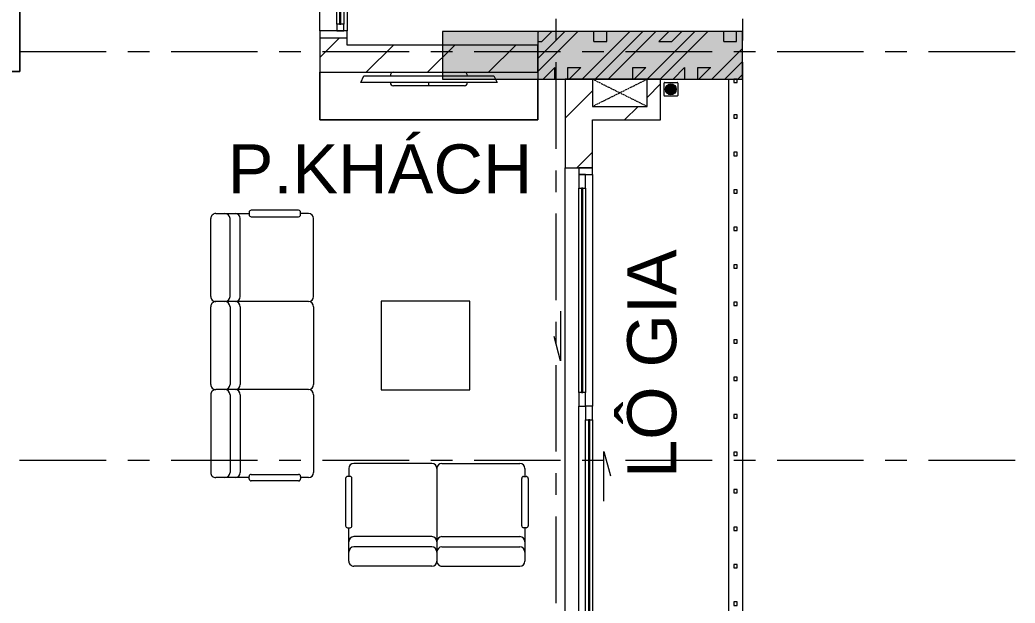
# Model space of a CAD drawing. Header units: millimetres. Extents: x -20144 to 117103, y -11426 to 48263.
# Drawn here: x 106701 to 114001, y 7404 to 11684 of the extents above; entities that cross this region are included whole.
import ezdxf

# ---------------------------------------------------------------- set-up
doc = ezdxf.new("R2010")
doc.units = ezdxf.units.MM
doc.linetypes.add('Dash_2_', pattern=[6.35, 3.175, -3.175])
doc.linetypes.add('Grid Line', pattern=[22.225, 12.7, -3.175, 3.175, -3.175])
for name, color, linetype, lineweight in [('A-DETL-GENF', 31, 'Continuous', 5), ('A-DETL-GENF-HDLN', 161, 'Dash_2_', 5), ('CHU', 181, 'Continuous', 5), ('CUA', 31, 'Continuous', 9), ('HATCH-TUONG', 152, 'Continuous', 9), ('NET CAT', 3, 'Continuous', 5), ('NET THAY 2', 55, 'Continuous', 5), ('NET-CAT', 3, 'Continuous', 9), ('NET-THAY', 2, 'Continuous', 15), ('THIET BI', 44, 'Continuous', 5), ('THIET-BI', 44, 'Continuous', 5), ('TRUC', 225, 'Continuous', 5)]:
    doc.layers.add(name, color=color, linetype=linetype, lineweight=lineweight)
doc.styles.add('Arial_4', font='arial.ttf', dxfattribs={"height": 360})
pattern_1 = [(45, (71000, 0), (-224.5064, 224.5064), [])]

# ---------------------------------------------------------------- blocks, each defined once
blk = doc.blocks.new('ALC1807-ASCENT PLAZA-KET CAU 1_rvt-1-MẶT BẰNG TẦNG 5 ĐẾN TẦNG 22')
at = {"layer": 'NET CAT'}
blk.add_hatch(color=7, dxfattribs=at).paths.add_polyline_path([(39900.5, 11249.9), (41000.5, 11249.9), (41000.5, 11599.9), (38800.5, 11599.9), (38800.5, 11249.9), (39794, 11249.9)], flags=0)
at = {"layer": 'NET CAT', "color": 90, "lineweight": 13}
for p, q in [((41000.5, 11599.9), (38800.5, 11599.9)), ((38800.5, 11599.9), (38800.5, 11249.9)), ((41000.5, 11249.9), (41000.5, 11599.9)), ((38800.5, 11249.9), (39900.5, 11249.9)), ((40300.5, 11249.9), (41000.5, 11249.9))]:
    blk.add_line(p, q, dxfattribs=at)
blk = doc.blocks.new('X-PHONG NGU 5 - X-PHONG NGU 900-417337-MẶT BẰNG TẦNG 23')
at = {"layer": 'CUA'}
for p, q in [((-400, 100), (-450, 100)), ((-450, 100), (-450, -100)), ((-400, -100), (-400, 100)), ((-400, 100), (400, 100)), ((450, 100), (400, 100)), ((400, 100), (400, -100)), ((450, -100), (450, 100)), ((-350, -25), (-400, -25)), ((-400, -25), (-400, -75)), ((-350, -75), (-350, -25)), ((-350, -25), (350, -25)), ((350, -45), (-350, -45)), ((-350, -45), (-350, -55)), ((-350, -55), (350, -55)), ((400, -25), (350, -25)), ((350, -25), (350, -75)), ((350, -55), (350, -45)), ((400, -75), (400, -25)), ((-450, -100), (-400, -100)), ((-400, -75), (-350, -75)), ((400, -100), (-400, -100)), ((350, -75), (-350, -75)), ((350, -75), (400, -75)), ((400, -100), (450, -100))]:
    blk.add_line(p, q, dxfattribs=at)
blk = doc.blocks.new('CUA LO GIA _LUA_ - CUA LO GIA _LUA_ 3500-588156-MẶT BẰNG TẦNG 23')
at = {"layer": 'CUA'}
for p, q in [((332.4, 183.9), (511.1, 231.8)), ((697.4, 183.9), (332.4, 183.9)), ((-1700, 100), (-1750, 100)), ((-1750, 100), (-1750, 0)), ((-1700, 0), (-1700, 100)), ((-1700, 100), (0, 100)), ((100, 100), (0, 100)), ((0, 100), (0, 50)), ((100, 50), (100, 100)), ((100, 100), (1600, 100)), ((1600, 80), (100, 80)), ((100, 80), (100, 70)), ((1700, 100), (1600, 100)), ((1600, 100), (1600, 50)), ((1600, 70), (1600, 80)), ((1700, 50), (1700, 100)), ((1750, 100), (1700, 100)), ((1700, 100), (1700, 0)), ((1750, 0), (1750, 100)), ((-1600, 50), (-1700, 50)), ((-1700, 50), (-1700, 0)), ((-1600, 0), (-1600, 50)), ((-1600, 50), (-100, 50)), ((-100, 30), (-1600, 30)), ((-1600, 30), (-1600, 20)), ((-1600, 20), (-100, 20)), ((0, 50), (-100, 50)), ((-100, 50), (-100, 0)), ((-100, 20), (-100, 30)), ((0, 0), (0, 50)), ((0, 50), (100, 50)), ((100, 70), (1600, 70)), ((1600, 50), (100, 50)), ((1600, 50), (1700, 50)), ((-1750, 0), (-1700, 0)), ((-1700, 0), (-1600, 0)), ((-100, 0), (-1600, 0)), ((-100, 0), (0, 0)), ((1700, 0), (0, 0)), ((1700, 0), (1750, 0)), ((-697.4, -133.9), (-332.4, -133.9)), ((-332.4, -133.9), (-511.1, -181.8))]:
    blk.add_line(p, q, dxfattribs=at)
blk = doc.blocks.new('X-TV - X-TV-442796-MẶT BẰNG TẦNG 23')
at = {"layer": 'THIET BI'}
for p, q in [((1600, 350), (0, 350)), ((0, 350), (0, 50.1)), ((0, 350), (1600, 350)), ((0, 50.1), (0, 350)), ((1600, 0), (1600, 350)), ((1600, 350), (1600, 0)), ((300, 75), (1300, 75)), ((322.5, 25), (300, 75)), ((540, 100), (1060, 100)), ((800, 100), (800, 75)), ((1300, 75), (1277.5, 25)), ((1277.5, 25), (322.5, 25))]:
    blk.add_line(p, q, dxfattribs=at)
for centre, start_param, end_param in [((540, 75), 0, 1.570796), ((1060, 75), 4.712389, 6.283185), ((540, 25), 1.570796, 3.13375), ((1060, 25), 3.149435, 4.712389)]:
    blk.add_ellipse(centre, major_axis=(0, 25), ratio=0.9, start_param=start_param, end_param=end_param, dxfattribs=at)
blk = doc.blocks.new('X-BAR - X-BAR-448121-MẶT BẰNG TẦNG 23')
at = {"layer": 'THIET BI'}
for p, q in [((0, 0), (-600, 0)), ((-600, 0), (-600, -1000.8)), ((-600, -1000.8), (-600, 0)), ((-600, 0), (0, 0)), ((0, -1400.8), (0, -207.7)), ((0, -207.7), (0, -1400.8)), ((-600, -1000.8), (-1551.9, -1000.8)), ((-1551.9, -1000.8), (-1551.9, -1400.8)), ((-1551.9, -1400.8), (-1551.9, -1000.8)), ((-1551.9, -1000.8), (-600, -1000.8)), ((-1551.9, -1400.8), (0, -1400.8)), ((0, -1400.8), (-1551.9, -1400.8))]:
    blk.add_line(p, q, dxfattribs=at)
blk = doc.blocks.new('X-SOFA - X-SOFA-V73-MẶT BẰNG TẦNG 23')
at = {"layer": 'THIET BI'}
for p, q in [((-716.2, 969.2), (-658.4, 969.2)), ((-658.4, 959.8), (-658.4, 978.7)), ((-644.3, 992.8), (-295.7, 992.8)), ((-281.5, 978.7), (-281.5, 959.8)), ((-281.5, 969.2), (-103.7, 969.2)), ((-103.7, 969.2), (-37.7, 969.2)), ((-753.8, 360.8), (-753.8, 931.5)), ((-295.7, 945.7), (-644.3, 945.7)), ((-216.7, 360.8), (-216.7, 931.5)), ((-141.3, 360.8), (-141.3, 931.5)), ((0, 360.8), (0, 931.5)), ((-1250, 325), (-1900, 325)), ((-1900, 325), (-1900, -325)), ((-1900, 325), (-1900, -325)), ((-1250, 325), (-1900, 325)), ((-1250, -325), (-1250, 325)), ((-1250, -325), (-1250, 325)), ((-716.2, 323.1), (-103.7, 323.1)), ((-103.7, 323.1), (-37.7, 323.1)), ((-753.8, -285.4), (-753.8, 285.4)), ((-216.7, -285.4), (-216.7, 285.4)), ((-141.3, -285.4), (-141.3, 285.4)), ((0, 285.4), (0, -285.4)), ((-1900, -325), (-1250, -325)), ((-1900, -325), (-1250, -325)), ((-753.8, -360.8), (-753.8, -931.5)), ((-716.2, -323.1), (-37.7, -323.1)), ((-216.7, -360.8), (-216.7, -931.5)), ((-141.3, -360.8), (-141.3, -931.5)), ((0, -360.8), (0, -931.5)), ((-295.7, -945.7), (-644.3, -945.7)), ((-716.2, -969.2), (-658.4, -969.2)), ((-658.4, -959.8), (-658.4, -978.7)), ((-644.3, -992.8), (-295.7, -992.8)), ((-281.5, -978.7), (-281.5, -959.8)), ((-103.7, -969.2), (-281.5, -969.2)), ((-37.7, -969.2), (-103.7, -969.2))]:
    blk.add_line(p, q, dxfattribs=at)
for centre, radius, start, end in [((-716.2, 931.5), 37.7, 90, 180), ((-644.3, 978.7), 14.1, 90, 180), ((-644.3, 959.8), 14.1, 180, 270), ((-295.7, 978.7), 14.1, 360, 90), ((-295.7, 959.8), 14.1, 270, 0), ((-179, 931.5), 37.7, 90, 180), ((-103.7, 931.5), 37.7, 90, 180), ((-37.7, 931.5), 37.7, 360, 90), ((-716.2, 360.8), 37.7, 180, 270), ((-716.2, 285.4), 37.7, 90, 180), ((-179, 360.8), 37.7, 180, 270), ((-179, 285.4), 37.7, 90, 180), ((-103.7, 360.8), 37.7, 180, 270), ((-103.7, 285.4), 37.7, 90, 180), ((-37.7, 360.8), 37.7, 270, 0), ((-37.7, 285.4), 37.7, 360, 90), ((-716.2, -285.4), 37.7, 180, 270), ((-179, -285.4), 37.7, 180, 270), ((-103.7, -285.4), 37.7, 180, 270), ((-37.7, -285.4), 37.7, 270, 0), ((-716.2, -360.8), 37.7, 90, 180), ((-179, -360.8), 37.7, 90, 180), ((-103.7, -360.8), 37.7, 90, 180), ((-37.7, -360.8), 37.7, 360, 90), ((-716.2, -931.5), 37.7, 180, 270), ((-644.3, -959.8), 14.1, 90, 180), ((-295.7, -959.8), 14.1, 360, 90), ((-179, -931.5), 37.7, 180, 270), ((-103.7, -931.5), 37.7, 180, 270), ((-37.7, -931.5), 37.7, 270, 0), ((-644.3, -978.7), 14.1, 180, 270), ((-295.7, -978.7), 14.1, 270, 0)]:
    blk.add_arc(centre, radius, start, end, dxfattribs=at)
blk = doc.blocks.new('X-SOFA - X-SOFA-383854-MẶT BẰNG TẦNG 23')
at = {"layer": 'THIET BI'}
for p, q in [((-644.3, 669.7), (-295.7, 669.7)), ((-753.8, 37.7), (-753.8, 608.5)), ((-716.2, 646.2), (-658.4, 646.2)), ((-658.4, 636.7), (-658.4, 655.6)), ((-295.7, 622.6), (-644.3, 622.6)), ((-281.5, 655.6), (-281.5, 636.7)), ((-281.5, 646.2), (-103.7, 646.2)), ((-216.7, 37.7), (-216.7, 608.5)), ((-141.3, 37.7), (-141.3, 608.5)), ((-103.7, 646.2), (-37.7, 646.2)), ((0, 37.7), (0, 608.5)), ((-716.2, 0), (-103.7, 0)), ((-103.7, 0), (-37.7, 0)), ((-753.8, -37.7), (-753.8, -608.5)), ((-216.7, -37.7), (-216.7, -608.5)), ((-141.3, -37.7), (-141.3, -608.5)), ((0, -37.7), (0, -608.5)), ((-716.2, -646.2), (-658.4, -646.2)), ((-658.4, -636.7), (-658.4, -655.6)), ((-295.7, -622.6), (-644.3, -622.6)), ((-281.5, -655.6), (-281.5, -636.7)), ((-103.7, -646.2), (-281.5, -646.2)), ((-37.7, -646.2), (-103.7, -646.2)), ((-644.3, -669.7), (-295.7, -669.7))]:
    blk.add_line(p, q, dxfattribs=at)
for centre, radius, start, end in [((-644.3, 655.6), 14.1, 90, 180), ((-295.7, 655.6), 14.1, 0, 90), ((-716.2, 608.5), 37.7, 90, 180), ((-644.3, 636.7), 14.1, 180, 270), ((-295.7, 636.7), 14.1, 270, 0), ((-179, 608.5), 37.7, 90, 180), ((-103.7, 608.5), 37.7, 90, 180), ((-37.7, 608.5), 37.7, 360, 90), ((-716.2, 37.7), 37.7, 180, 270), ((-179, 37.7), 37.7, 180, 270), ((-103.7, 37.7), 37.7, 180, 270), ((-37.7, 37.7), 37.7, 270, 0), ((-716.2, -37.7), 37.7, 90, 180), ((-179, -37.7), 37.7, 90, 180), ((-103.7, -37.7), 37.7, 90, 180), ((-37.7, -37.7), 37.7, 360, 90), ((-716.2, -608.5), 37.7, 180, 270), ((-644.3, -636.7), 14.1, 90, 180), ((-644.3, -655.6), 14.1, 180, 270), ((-295.7, -636.7), 14.1, 360, 90), ((-295.7, -655.6), 14.1, 270, 0), ((-179, -608.5), 37.7, 180, 270), ((-103.7, -608.5), 37.7, 180, 270), ((-37.7, -608.5), 37.7, 270, 0)]:
    blk.add_arc(centre, radius, start, end, dxfattribs=at)
blk = doc.blocks.new('Railing - 25mm-666288-MẶT BẰNG TẦNG 23')
at = {"layer": 'NET THAY 2'}
for p, q in [((12.5, 12.5), (-12.5, 12.5)), ((-12.5, 12.5), (-12.5, -12.5)), ((12.5, -12.5), (12.5, 12.5)), ((-12.5, -12.5), (12.5, -12.5))]:
    blk.add_line(p, q, dxfattribs=at)
blk = doc.blocks.new('Railing - Railing-463407-MẶT BẰNG TẦNG 23')
for p in [(40950.5, 11237.6), (40950.5, 10975.1), (40950.5, 10700.1), (40950.5, 10425.1), (40950.5, 10150.1), (40950.5, 9875.1), (40950.5, 9600.1), (40950.5, 9325.1), (40950.5, 9050.1), (40950.5, 8775.1), (40950.5, 8500.1), (40950.5, 8225.1), (40950.5, 7950.1), (40950.5, 7675.1), (40950.5, 7400.1), (40950.5, 7125.1), (40950.5, 6850.1), (40950.5, 6575.1), (40950.5, 6487.4)]:
    blk.add_blockref('Railing - 25mm-666288-MẶT BẰNG TẦNG 23', p)
blk = doc.blocks.new('X-PHEU - X-PHEU-444926-MẶT BẰNG TẦNG 23')
at = {"layer": 'THIET-BI'}
for p, q in [((25, 29), (25, 121)), ((29, 125), (121, 125)), ((42.5, 90.5), (42.5, 59.5)), ((47.5, 51.8), (47.5, 98.2)), ((52.5, 103.1), (52.5, 46.9)), ((57.5, 43.5), (57.5, 106.5)), ((62.5, 108.8), (62.5, 41.2)), ((67.5, 39.8), (67.5, 110.2)), ((72.5, 110.9), (72.5, 78.1)), ((77.5, 78.1), (77.5, 110.9)), ((82.5, 110.2), (82.5, 39.8)), ((87.5, 41.2), (87.5, 108.8)), ((92.5, 106.5), (92.5, 43.5)), ((97.5, 46.9), (97.5, 103.1)), ((102.5, 98.2), (102.5, 51.8)), ((107.5, 59.5), (107.5, 90.5)), ((125, 121), (125, 29)), ((121, 25), (29, 25)), ((72.5, 71.9), (72.5, 39.1)), ((77.5, 39.1), (77.5, 71.9))]:
    blk.add_line(p, q, dxfattribs=at)
blk.add_circle((75, 75), 40, dxfattribs=at)
for centre, radius, start, end in [((29, 121), 4, 90, 180), ((75, 75), 36, 139.80824, 154.52563), ((75, 75), 36, 119.0853, 128.68219), ((75, 75), 36, 102.0247, 110.31751), ((75, 75), 4, 128.68219, 231.31781), ((75, 75), 36, 90, 93.98208), ((75, 75), 36, 86.01792, 90), ((75, 75), 4, 308.68219, 51.31781), ((75, 75), 36, 69.68249, 77.9753), ((75, 75), 36, 51.31781, 60.9147), ((75, 75), 36, 25.47437, 40.19176), ((121, 121), 4, 0, 90), ((29, 29), 4, 180, 270), ((75, 75), 36, 205.47437, 220.19176), ((75, 75), 36, 231.31781, 240.9147), ((75, 75), 36, 249.68249, 257.9753), ((75, 75), 36, 266.01792, 270), ((75, 75), 36, 270, 273.98208), ((75, 75), 36, 282.0247, 290.31751), ((75, 75), 36, 299.0853, 308.68219), ((75, 75), 36, 319.80824, 334.52563), ((121, 29), 4, 270, 360)]:
    blk.add_arc(centre, radius, start, end, dxfattribs=at)
blk = doc.blocks.new('Family2 - Family1 2-690891-MẶT BẰNG TẦNG 23')
at = {"layer": 'A-DETL-GENF'}
for p, q in [((400, 200), (0, 200)), ((0, 200), (0, 0)), ((400, 0), (400, 200)), ((0, 0), (400, 0))]:
    blk.add_line(p, q, dxfattribs=at)
at = {"layer": 'A-DETL-GENF-HDLN'}
for p, q in [((0, 200), (400, 0.8)), ((0, 0), (400, 199.2))]:
    blk.add_line(p, q, dxfattribs=at)

msp = doc.modelspace()

# ---------------------------------------------------------------- hatches: boundary and pattern name
at = {"layer": 'HATCH-TUONG', "lineweight": 5}
h = msp.add_hatch(dxfattribs=at)
h.set_pattern_fill('FP_4', color=256, style=0, pattern_type=2)
h.set_pattern_definition(pattern_1)
h.paths.add_polyline_path([(109100.5, 11499.9), (109100.5, 11553.4), (108900.5, 11553.4), (108900.5, 11499.9)], flags=0)
h.paths.add_polyline_path([(109100.5, 12453.4), (109100.5, 12699.9), (108900.5, 12699.9), (108900.5, 12453.4)], flags=0)
h = msp.add_hatch(dxfattribs=at)
h.set_pattern_fill('FP_4', color=256, style=0, pattern_type=2)
h.set_pattern_definition(pattern_1)
h.paths.add_polyline_path([(110500.5, 11299.9), (110500.5, 11499.9), (108900.5, 11499.9), (108900.5, 11299.9), (110329.2, 11299.9)], flags=0)
h = msp.add_hatch(dxfattribs=at)
h.set_pattern_fill('FP_4', color=256, style=0, pattern_type=2)
h.set_pattern_definition(pattern_1)
h.paths.add_polyline_path([(110900.5, 6499.9), (110900.5, 7099.9), (110700.5, 7099.9), (110700.5, 6499.9)], flags=0)
h.paths.add_polyline_path([(110900.5, 10599.9), (110900.5, 11249.8), (110700.5, 11249.8), (110700.5, 10599.9)], flags=0)
h = msp.add_hatch(dxfattribs=at)
h.set_pattern_fill('FP_4', color=256, style=0, pattern_type=2)
h.set_pattern_definition(pattern_1)
h.paths.add_polyline_path([(111400.5, 11049.9), (111400.5, 11249.9), (111300.5, 11249.8), (111300.5, 11049.9)], flags=0)
h = msp.add_hatch(dxfattribs=at)
h.set_pattern_fill('FP_4', color=256, style=0, pattern_type=2)
h.set_pattern_definition(pattern_1)
h.paths.add_polyline_path([(110900.5, 10949.9), (111400.5, 10949.9), (111400.5, 11049.9), (110900.5, 11049.8)], flags=0)
at = {"layer": 'NET CAT'}
h = msp.add_hatch(dxfattribs=at)
h.set_pattern_fill('FP_1', color=256, style=0, pattern_type=2)
h.set_pattern_definition([(45, (71095.25, 0), (-476.246, 476.246), []), (45, (71190.5, 0), (-476.246, 476.246), []), (45, (71000, 0), (-476.246, 476.246), []), (45, (71476.25, 0), (-476.246, 476.246), []), (45, (71571.5, 0), (-476.246, 476.246), []), (0, (71381, 95.25), (0, 952.5), [95.25, -857.25]), (0, (71476.25, 190.5), (0, 952.5), [95.25, -857.25]), (45, (71381, 95.25), (0, 952.491), [134.683, -1212.342]), (45, (71476.25, 95.25), (0, 952.491), [134.683, -1212.342]), (0, (71381, 95.25), (0, 952.5), [95.25, -857.25]), (90, (70904.75, 95.25), (-952.5, 6e-14), [95.25, -857.25]), (90, (71000, 95.25), (-952.5, 6e-14), [190.5, -762]), (45, (70904.75, 190.5), (0, 952.491), [134.683, -1212.342]), (90, (71762, 381), (-952.5, 6e-14), [95.25, -857.25]), (0, (71666.75, 381), (0, 952.5), [95.25, -857.25]), (45, (71666.75, 381), (0, 952.491), [134.683, -1212.342]), (0, (71857.25, 95.25), (0, 952.5), [95.25, -857.25]), (0, (71857.25, 571.5), (0, 952.5), [95.25, -857.25]), (90, (72047.75, 666.75), (-952.5, 6e-14), [95.25, -857.25]), (45, (71857.25, 571.5), (0, 952.491), [269.367, -1077.66]), (45, (71952.5, 571.5), (0, 952.491), [134.683, -1212.342]), (45, (72143, 762), (0, 952.491), [134.683, -1212.342]), (0, (72143, 857.25), (0, 952.5), [95.25, -857.25]), (90, (72143, 762), (-952.5, 6e-14), [95.25, -857.25]), (0, (71476.25, 762), (0, 952.5), [95.25, -857.25]), (0, (71666.75, 857.25), (0, 952.5), [95.25, -857.25]), (90, (71571.5, 762), (-952.5, 6e-14), [95.25, -857.25]), (90, (71666.75, 762), (-952.5, 6e-14), [95.25, -857.25]), (45, (71476.25, 762), (0, 952.491), [134.684, -1212.342]), (45, (71666.75, 762), (0, 952.491), [134.684, -1212.342]), (135, (71119, 214.8), (-952.491, 6e-14), [134.683, -1212.342]), (135, (71238.1, 333.4), (-952.491, 6e-14), [134.683, -1212.342]), (135, (71309.56, 404.8), (-952.491, 6e-14), [134.683, -1212.342]), (135, (71333.4, 428.6), (-952.491, 6e-14), [134.683, -1212.342]), (135, (71381, 476.25), (-952.491, 6e-14), [134.684, -1212.342]), (135, (71404.8, 500.06), (-952.491, 6e-14), [134.683, -1212.342]), (135, (71476.25, 571.5), (-952.491, 6e-14), [134.684, -1212.342]), (135, (71523.9, 619.1), (-952.491, 6e-14), [134.684, -1212.342]), (45, (71119, 214.8), (0, 952.491), [95.25, -1251.775]), (45, (71238.1, 333.4), (0, 952.491), [67.36, -1279.665]), (45, (71404.8, 500.06), (0, 952.491), [67.36, -1279.665]), (45, (71309.56, 595.3), (0, 952.491), [67.36, -1279.665]), (45, (71476.25, 571.5), (0, 952.491), [67.36, -1279.665]), (45, (71381, 666.75), (0, 952.491), [67.36, -1279.665]), (0, (71024.2, 309.5), (0, 952.5), [190.043, -762.457]), (0, (71238.1, 523.9), (0, 952.5), [95.25, -857.25])])
h.paths.add_polyline_path([(111938, 11249.9), (111938, 11250.1), (112000.5, 11249.9), (112000.5, 11599.9), (110500.5, 11599.9), (110500.5, 11249.9)], flags=0)

# ---------------------------------------------------------------- linework, layer by layer
at = {"layer": 'NET CAT', "lineweight": 13}
for p, q in [((112000.5, 11599.9), (110500.5, 11599.9)), ((110500.5, 11599.9), (110500.5, 11249.9)), ((112000.5, 11249.9), (112000.5, 11599.9)), ((110500.5, 11249.9), (111938, 11249.9)), ((111963, 11249.9), (112000.5, 11249.9))]:
    msp.add_line(p, q, dxfattribs=at)
at = {"layer": 'NET-CAT', "lineweight": 15}
for p, q in [((108900.5, 11553.4), (108900.5, 11499.9)), ((109100.5, 11499.9), (109100.5, 11553.4)), ((108900.5, 11499.9), (108900.5, 11299.9)), ((110500.5, 11499.9), (109100.5, 11499.9)), ((110500.5, 11299.9), (110500.5, 11499.9)), ((108900.5, 11299.9), (110500.5, 11299.9)), ((110900.5, 11249.8), (110700.5, 11249.8)), ((110700.5, 11249.8), (110700.5, 10599.9)), ((111400.5, 11249.9), (111300.5, 11249.9)), ((111400.5, 11049.9), (111400.5, 11249.9)), ((111400.5, 10949.9), (111400.5, 11049.9)), ((110900.5, 10599.9), (110900.5, 10949.9)), ((110900.5, 10949.9), (111400.5, 10949.9)), ((110700.5, 10599.9), (110900.5, 10599.9))]:
    msp.add_line(p, q, dxfattribs=at)
at = {"layer": 'NET-THAY', "lineweight": 9}
for p, q in [((111900.5, 6499.9), (111900.5, 11249.9)), ((112000.5, 11249.9), (112000.5, 6499.9)), ((110700.5, 7099.9), (110700.5, 10599.9))]:
    msp.add_line(p, q, dxfattribs=at)
at = {"layer": 'TRUC', "linetype": 'Grid Line', "ltscale": 50}
for p, q in [((110630.5, 43599.9), (110630.5, -7167.6)), ((112000.5, 43599.9), (112000.5, -4500.1)), ((114000.5, 11449.9), (58907.6, 11449.9)), ((114000.5, 8449.9), (56593, 8449.9))]:
    msp.add_line(p, q, dxfattribs=at)

# ---------------------------------------------------------------- block references
at = {"lineweight": 5}
for name, p in [('ALC1807-ASCENT PLAZA-KET CAU 1_rvt-1-MẶT BẰNG TẦNG 5 ĐẾN TẦNG 22', (71000, -0.1)), ('Family2 - Family1 2-690891-MẶT BẰNG TẦNG 23', (110900.5, 11049.8))]:
    msp.add_blockref(name, p, dxfattribs=at)
at = {"lineweight": 9}
for name, p in [('X-BAR - X-BAR-448121-MẶT BẰNG TẦNG 23', (106700.5, 12707.6)), ('Railing - Railing-463407-MẶT BẰNG TẦNG 23', (71000, 0))]:
    msp.add_blockref(name, p, dxfattribs=at)
for name, p, rotation in [('X-PHONG NGU 5 - X-PHONG NGU 900-417337-MẶT BẰNG TẦNG 23', (109000.5, 12003.4), 90), ('X-TV - X-TV-442796-MẶT BẰNG TẦNG 23', (110500.6, 11300), 180), ('X-PHEU - X-PHEU-444926-MẶT BẰNG TẦNG 23', (111400.5, 11249.9), 270), ('CUA LO GIA _LUA_ - CUA LO GIA _LUA_ 3500-588156-MẶT BẰNG TẦNG 23', (110800.5, 8849.9), 270), ('X-SOFA - X-SOFA-V73-MẶT BẰNG TẦNG 23', (108100.5, 9294.4), 180), ('X-SOFA - X-SOFA-383854-MẶT BẰNG TẦNG 23', (109759, 7675.4), 270)]:
    msp.add_blockref(name, p, dxfattribs=dict(at, rotation=rotation))

# ---------------------------------------------------------------- texts
at = {"layer": 'CHU', "color": 7, "insert": (110459.9, 10770.6), "char_height": 360, "width": 2217.96, "attachment_point": 3, "line_spacing_factor": 0.936439, "style": 'Arial_4'}
msp.add_mtext('\\pt2540,5080,7620,10160,12700,15240,17780,20320,22860,25400,27940,30480,33020,35560,38100,40640,43180,45720,48260,50800,53340,55880,58420,60960,63500,66040,68580,71120,73660,76200,78740,81280;P.KHÁCH', dxfattribs=at)
at = {"layer": 'CHU', "color": 7, "insert": (111155, 10000.1), "char_height": 360, "width": 2143.407, "attachment_point": 3, "rotation": 90, "line_spacing_factor": 0.936439, "style": 'Arial_4'}
msp.add_mtext('\\pt2540,5080,7620,10160,12700,15240,17780,20320,22860,25400,27940,30480,33020,35560,38100,40640,43180,45720,48260,50800,53340,55880,58420,60960,63500,66040,68580,71120,73660,76200,78740,81280;LÔ GIA', dxfattribs=at)

doc.saveas('drawing.dxf')
